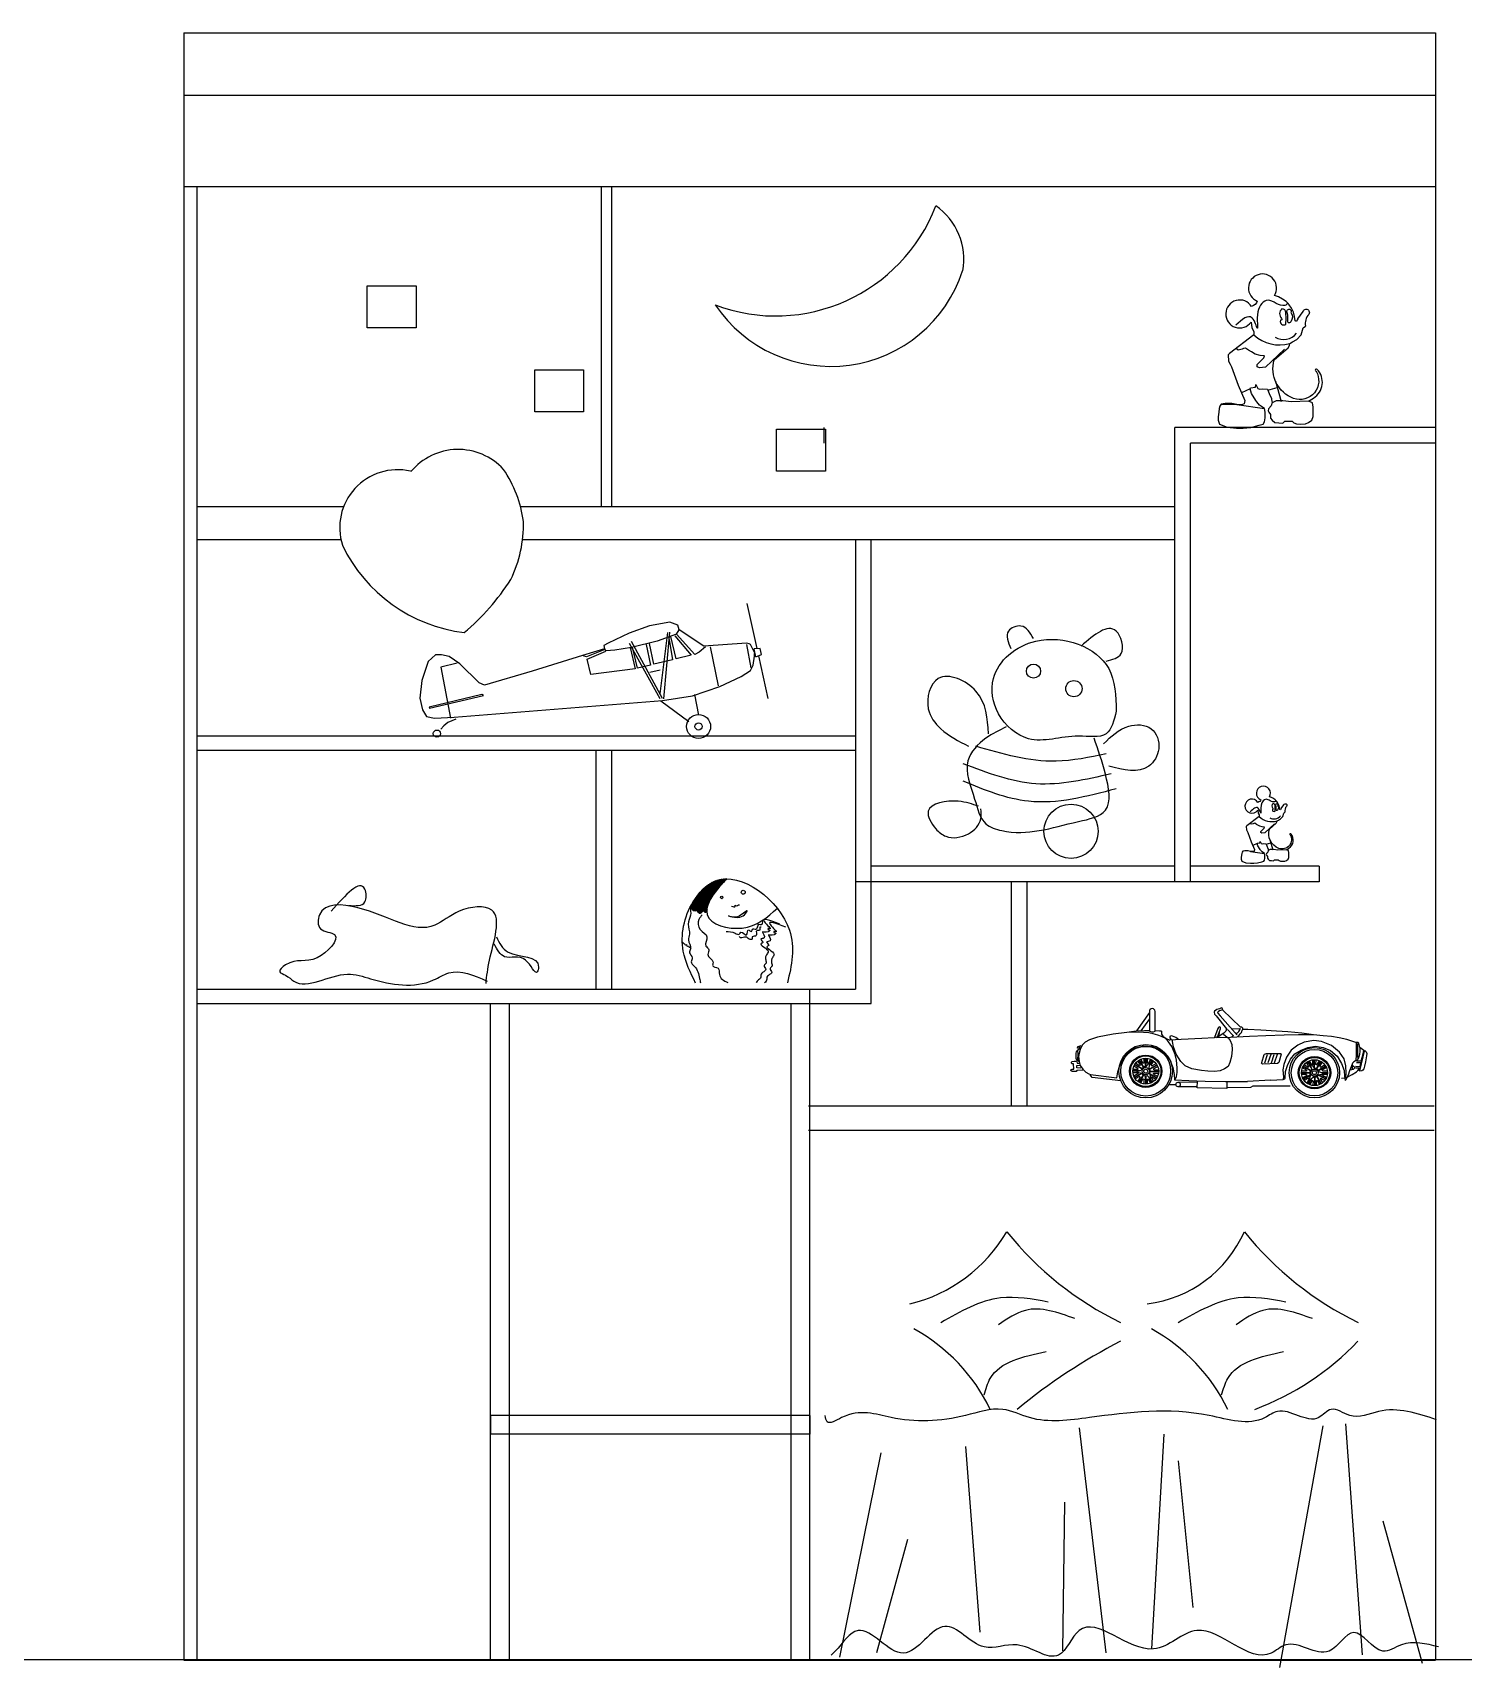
# Model space of a CAD drawing. Header units: inches. Extents: x 8.4 to 50.9, y 14.4 to 39.2.
# Drawn here: x 21.226 to 23.511, y 24.439 to 27.05 of the extents above; entities that cross this region are included whole.
import ezdxf

# ---------------------------------------------------------------- set-up
doc = ezdxf.new("R2010")
doc.units = ezdxf.units.IN
doc.header["$MEASUREMENT"] = 0
for name, color, linetype in [('02', 2, 'Continuous'), ('1', 1, 'Continuous'), ('4', 4, 'Continuous'), ('8', 8, 'Continuous')]:
    doc.layers.add(name, color=color, linetype=linetype)

msp = doc.modelspace()

# ---------------------------------------------------------------- hatches: boundary and pattern name
at = {"layer": '8'}
h = msp.add_hatch(dxfattribs=at)
h.set_pattern_fill('ANSI31', color=256, scale=0.000128, style=0)
h.set_pattern_definition([(45, (-24.3348862, 40.55616976), (-0.000287368196, 0.000287368196), [])])
edge = h.paths.add_edge_path()
edge.add_spline(control_points=[(22.3345, 25.6985), (22.3282, 25.6985), (22.3068, 25.6949), (22.288, 25.6746), (22.2783, 25.6575), (22.2772, 25.6554)], knot_values=[200.568721, 200.568721, 200.568721, 200.568721, 231.138745, 307.42417, 318.292102, 318.292102, 318.292102, 318.292102], degree=3, periodic=0)
edge.add_spline(control_points=[(22.2772, 25.6554), (22.2775, 25.6532), (22.2782, 25.6493), (22.2831, 25.6463), (22.2862, 25.6482), (22.2888, 25.646), (22.2918, 25.6396), (22.2968, 25.6505), (22.3004, 25.6428), (22.3018, 25.6457), (22.3024, 25.6476)], knot_values=[0.918485, 0.918485, 0.918485, 0.918485, 7.275722, 12.56362, 14.777513, 16.713068, 22.026728, 29.32823, 33.123665, 37.267884, 37.267884, 37.267884, 37.267884], degree=3, periodic=0)
edge.add_spline(control_points=[(22.3024, 25.6476), (22.303, 25.6586), (22.3164, 25.6798), (22.3296, 25.6934), (22.3345, 25.6985)], knot_values=[0.360489, 0.360489, 0.360489, 0.360489, 37.208947, 59.269167, 59.269167, 59.269167, 59.269167], degree=3, periodic=0)

# ---------------------------------------------------------------- linework, layer by layer
at = {"layer": '02'}
for p, q in [((21.4669, 27.0504), (21.4669, 24.4504)), ((23.4669, 27.0504), (23.4669, 24.4504)), ((21.4669, 26.9504), (23.4669, 26.9504)), ((21.4669, 26.8048), (23.4669, 26.8048)), ((21.4879, 26.8048), (21.4879, 24.4504)), ((22.1338, 26.8048), (22.1338, 26.2931)), ((22.1505, 26.8048), (22.1505, 26.2931)), ((23.1991, 26.4792), (23.214, 26.4834)), ((23.2111, 26.4936), (23.2204, 26.4613)), ((23.1242, 26.4567), (23.1492, 26.4565)), ((23.1706, 26.4813), (23.1568, 26.4753)), ((23.1492, 26.4565), (23.1937, 26.4498)), ((22.4893, 26.4197), (22.4893, 26.3947)), ((23.0502, 25.6945), (23.0502, 26.4197)), ((23.4669, 26.4197), (23.0502, 26.4197)), ((23.0752, 25.694), (23.0752, 26.3947)), ((23.4669, 26.3947), (23.0752, 26.3947)), ((21.7223, 26.2931), (21.4879, 26.2931)), ((23.0502, 26.2931), (22.005, 26.2931)), ((21.4879, 26.2406), (21.718, 26.2406)), ((22.0082, 26.2406), (23.0502, 26.2406)), ((22.5402, 26.2406), (22.5402, 25.5222)), ((22.5649, 25.4993), (22.5649, 26.2406)), ((22.3666, 26.1384), (22.3826, 26.0663)), ((22.1785, 26.0912), (22.1448, 26.0752)), ((22.2112, 26.103), (22.1785, 26.0912)), ((22.2434, 26.1088), (22.2112, 26.103)), ((22.2395, 26.092), (22.2274, 25.9943)), ((22.2432, 26.0929), (22.2334, 25.9859)), ((22.2564, 26.104), (22.2434, 26.1088)), ((22.2539, 26.0896), (22.2582, 26.0965)), ((22.2582, 26.0965), (22.2564, 26.104)), ((22.298, 26.0705), (22.2582, 26.0965)), ((22.1391, 26.0659), (22.1041, 26.0555)), ((22.1394, 26.0649), (22.1106, 26.0531)), ((22.1448, 26.0752), (22.1378, 26.0715)), ((22.1378, 26.0715), (22.1391, 26.0659)), ((22.1419, 26.0626), (22.1391, 26.0659)), ((22.182, 26.0683), (22.1554, 26.0639)), ((22.1783, 26.0753), (22.2274, 25.9864)), ((22.1802, 26.0679), (22.1882, 26.0343)), ((22.1816, 26.0781), (22.2311, 25.9873)), ((22.2231, 26.0782), (22.182, 26.0683)), ((22.1919, 26.0352), (22.1839, 26.0688)), ((22.2056, 26.073), (22.2125, 26.0401)), ((22.2181, 26.0414), (22.2112, 26.0744)), ((22.2539, 26.0896), (22.2231, 26.0782)), ((22.2423, 26.0809), (22.248, 26.0486)), ((22.2536, 26.05), (22.245, 26.0855)), ((22.2516, 26.087), (22.2778, 26.0558)), ((22.2834, 26.0572), (22.2539, 26.0896)), ((22.3003, 26.0691), (22.2905, 26.0608)), ((22.3661, 26.075), (22.298, 26.0705)), ((22.3212, 26.007), (22.3082, 26.069)), ((22.3702, 26.0741), (22.3661, 26.075)), ((22.3736, 26.0354), (22.3665, 26.0732)), ((22.3726, 26.0727), (22.3702, 26.0741)), ((22.3785, 26.0603), (22.3726, 26.0727)), ((22.3879, 26.0665), (22.3781, 26.0662)), ((22.3807, 26.053), (22.3781, 26.0662)), ((22.3901, 26.0571), (22.3879, 26.0665)), ((21.8576, 26.0456), (21.8471, 26.0155)), ((21.8689, 26.0563), (21.8576, 26.0456)), ((21.8786, 26.0566), (21.8689, 26.0563)), ((21.9037, 26.0429), (21.8775, 26.0366)), ((21.8912, 26.0537), (21.8786, 26.0566)), ((21.9079, 26.0419), (21.8912, 26.0537)), ((21.9388, 26.0118), (21.9079, 26.0419)), ((22.1041, 26.0555), (22.0233, 26.0302)), ((22.1064, 26.0541), (22.1044, 26.0556)), ((22.1106, 26.0531), (22.1064, 26.0541)), ((22.1115, 26.0494), (22.141, 26.0624)), ((22.1173, 26.0251), (22.1115, 26.0494)), ((22.1554, 26.0639), (22.1419, 26.0626)), ((22.2125, 26.0401), (22.1919, 26.0352)), ((22.248, 26.0486), (22.2181, 26.0414)), ((22.2778, 26.0558), (22.2536, 26.05)), ((22.2905, 26.0608), (22.2834, 26.0572)), ((22.3726, 26.0312), (22.3764, 26.04)), ((22.3764, 26.04), (22.3789, 26.0544)), ((22.3785, 26.0603), (22.3789, 26.0584)), ((22.3789, 26.0544), (22.3789, 26.0584)), ((22.3807, 26.053), (22.3901, 26.0571)), ((22.3851, 26.0549), (22.4002, 25.9865)), ((21.8471, 26.0155), (21.844, 25.9871)), ((21.8775, 26.0366), (21.8931, 25.9554)), ((22.0233, 26.0302), (21.9476, 26.008)), ((22.1882, 26.0343), (22.1173, 26.0251)), ((22.2282, 26.032), (22.2114, 26.028)), ((22.3235, 26.0056), (22.3572, 26.0216)), ((22.3572, 26.0216), (22.3726, 26.0312)), ((21.844, 25.9871), (21.8485, 25.9684)), ((21.9433, 25.9932), (21.8592, 25.973)), ((21.8597, 25.9711), (21.9456, 25.9917)), ((21.9476, 26.008), (21.9388, 26.0118)), ((21.9456, 25.9917), (21.9433, 25.9932)), ((22.232, 25.9836), (22.2796, 25.991)), ((22.2796, 25.991), (22.3235, 26.0056)), ((22.2831, 25.9929), (22.2891, 25.9598)), ((21.8485, 25.9684), (21.8549, 25.9581)), ((21.8592, 25.973), (21.8597, 25.9711)), ((21.8987, 25.9568), (22.232, 25.9836)), ((22.2292, 25.9829), (22.2736, 25.9501)), ((21.8549, 25.9581), (21.8675, 25.9552)), ((21.8675, 25.9552), (21.8987, 25.9568)), ((21.8823, 25.9429), (21.8776, 25.9379)), ((21.8888, 25.9485), (21.8823, 25.9429)), ((21.9015, 25.9535), (21.8888, 25.9485)), ((21.4879, 25.9272), (22.5402, 25.9272)), ((21.4879, 25.9042), (22.5402, 25.9042)), ((22.126, 25.5222), (22.126, 25.9042)), ((22.1509, 25.5222), (22.1509, 25.9042)), ((23.1819, 25.7548), (23.175, 25.7518)), ((23.1962, 25.7537), (23.2037, 25.7559)), ((23.2022, 25.761), (23.2068, 25.7448)), ((23.1713, 25.7424), (23.1935, 25.7391)), ((23.0502, 25.7189), (22.5649, 25.7189)), ((23.2811, 25.7189), (23.0748, 25.7189)), ((23.2811, 25.7189), (23.2811, 25.694)), ((23.2811, 25.694), (22.5402, 25.694)), ((22.7892, 25.3361), (22.7892, 25.694)), ((22.8142, 25.3361), (22.8142, 25.694)), ((21.4879, 25.5222), (22.5402, 25.5222)), ((22.4669, 24.4504), (22.4669, 25.5222)), ((21.4879, 25.4993), (22.5649, 25.4993)), ((21.9569, 24.4504), (21.9569, 25.4993)), ((21.9869, 25.4993), (21.9869, 24.4504)), ((22.4369, 25.4993), (22.4369, 24.4504)), ((23.1216, 25.4909), (23.1175, 25.4895)), ((23.1248, 25.4926), (23.1216, 25.4909)), ((23.1257, 25.4919), (23.1248, 25.4926)), ((23.1272, 25.4895), (23.1257, 25.4919)), ((23.0096, 25.4849), (22.9889, 25.4556)), ((23.0096, 25.4748), (22.996, 25.4555)), ((23.0096, 25.4867), (23.0096, 25.4554)), ((23.0187, 25.455), (23.0187, 25.4867)), ((23.1139, 25.4872), (23.1133, 25.4854)), ((23.1133, 25.4854), (23.1139, 25.4824)), ((23.1175, 25.4895), (23.1139, 25.4872)), ((23.1139, 25.4824), (23.1161, 25.4794)), ((23.1161, 25.4794), (23.1327, 25.4589)), ((23.1193, 25.4862), (23.1184, 25.4848)), ((23.1184, 25.4848), (23.1189, 25.484)), ((23.1189, 25.484), (23.1228, 25.4794)), ((23.1219, 25.4874), (23.1193, 25.4862)), ((23.1263, 25.4891), (23.1219, 25.4874)), ((23.1228, 25.4794), (23.1468, 25.4524)), ((23.1267, 25.4892), (23.1272, 25.4895)), ((23.1554, 25.4616), (23.1267, 25.4892)), ((22.9141, 25.4415), (22.907, 25.4376)), ((22.9269, 25.4456), (22.9141, 25.4415)), ((22.9519, 25.4506), (22.9269, 25.4456)), ((22.9737, 25.453), (22.9519, 25.4506)), ((22.9886, 25.455), (22.9737, 25.453)), ((22.9928, 25.4536), (22.9737, 25.453)), ((23.0017, 25.4556), (22.9886, 25.455)), ((23.0005, 25.4532), (22.9928, 25.4536)), ((23.0087, 25.4525), (23.0005, 25.4532)), ((23.0096, 25.4557), (23.0017, 25.4556)), ((23.0159, 25.4508), (23.0087, 25.4525)), ((23.0233, 25.4486), (23.0159, 25.4508)), ((23.0259, 25.4554), (23.0187, 25.4557)), ((23.0288, 25.4467), (23.0233, 25.4486)), ((23.0292, 25.4551), (23.0259, 25.4554)), ((23.0292, 25.4551), (23.029, 25.4503)), ((23.029, 25.4503), (23.0309, 25.4473)), ((23.0314, 25.4455), (23.0292, 25.4464)), ((23.0309, 25.4473), (23.0362, 25.4436)), ((23.0349, 25.4437), (23.0314, 25.4455)), ((23.0387, 25.4404), (23.0349, 25.4437)), ((23.0362, 25.4436), (23.0425, 25.441)), ((23.0404, 25.4379), (23.0387, 25.4404)), ((23.0442, 25.4475), (23.0424, 25.4466)), ((23.0424, 25.4466), (23.0424, 25.4443)), ((23.0424, 25.4443), (23.0444, 25.4412)), ((23.0602, 25.442), (23.0425, 25.441)), ((23.0468, 25.4471), (23.0442, 25.4475)), ((23.0467, 25.4384), (23.0466, 25.441)), ((23.0484, 25.4301), (23.0467, 25.4384)), ((23.0521, 25.4449), (23.0468, 25.4471)), ((23.0555, 25.4422), (23.0521, 25.4449)), ((23.0937, 25.4436), (23.0602, 25.442)), ((23.113, 25.4444), (23.0937, 25.4436)), ((23.1205, 25.4465), (23.113, 25.4444)), ((23.1188, 25.4595), (23.1138, 25.4452)), ((23.1394, 25.4452), (23.1169, 25.4444)), ((23.1184, 25.446), (23.1233, 25.459)), ((23.1201, 25.4612), (23.1188, 25.4595)), ((23.1213, 25.4618), (23.1201, 25.4612)), ((23.1244, 25.4491), (23.1205, 25.4465)), ((23.1226, 25.4615), (23.1213, 25.4618)), ((23.1213, 25.4476), (23.1216, 25.454)), ((23.1232, 25.4608), (23.1226, 25.4615)), ((23.1233, 25.46), (23.1232, 25.4608)), ((23.1233, 25.459), (23.1233, 25.46)), ((23.1288, 25.4521), (23.1244, 25.4491)), ((23.1279, 25.4503), (23.131, 25.4476)), ((23.1318, 25.4554), (23.1288, 25.4521)), ((23.131, 25.4476), (23.1355, 25.4443)), ((23.1327, 25.4589), (23.1318, 25.4554)), ((23.1343, 25.458), (23.1423, 25.4495)), ((23.1355, 25.4443), (23.1389, 25.4404)), ((23.1389, 25.4404), (23.1412, 25.4341)), ((23.1696, 25.4465), (23.1394, 25.4452)), ((23.1424, 25.4472), (23.1414, 25.446)), ((23.1542, 25.4581), (23.1416, 25.4588)), ((23.1423, 25.4495), (23.1438, 25.4477)), ((23.1438, 25.4477), (23.1424, 25.4472)), ((23.1468, 25.4524), (23.1493, 25.4495)), ((23.1478, 25.4518), (23.1505, 25.4527)), ((23.1505, 25.4527), (23.1528, 25.4545)), ((23.1511, 25.4469), (23.1521, 25.4479)), ((23.1521, 25.4479), (23.1531, 25.4487)), ((23.1528, 25.4545), (23.154, 25.4573)), ((23.1531, 25.4487), (23.1548, 25.4511)), ((23.154, 25.4573), (23.1551, 25.4597)), ((23.1548, 25.4511), (23.1569, 25.4531)), ((23.1574, 25.4616), (23.1554, 25.4616)), ((23.1569, 25.4531), (23.1581, 25.4566)), ((23.1588, 25.4601), (23.1574, 25.4616)), ((23.1581, 25.4566), (23.1589, 25.4577)), ((23.1589, 25.4577), (23.1588, 25.4601)), ((23.1667, 25.458), (23.1589, 25.4577)), ((23.1875, 25.4567), (23.1667, 25.458)), ((23.1955, 25.4475), (23.1696, 25.4465)), ((23.2128, 25.4554), (23.1875, 25.4567)), ((23.225, 25.4488), (23.1955, 25.4475)), ((23.2311, 25.4539), (23.2128, 25.4554)), ((23.2478, 25.4493), (23.225, 25.4488)), ((23.2532, 25.452), (23.2311, 25.4539)), ((23.2716, 25.4491), (23.2478, 25.4493)), ((23.2681, 25.4497), (23.2532, 25.452)), ((23.2724, 25.44), (23.257, 25.4376)), ((23.2716, 25.4491), (23.2681, 25.4497)), ((23.2874, 25.4477), (23.2716, 25.4491)), ((23.2844, 25.4388), (23.2724, 25.44)), ((23.3008, 25.432), (23.2844, 25.4388)), ((23.3008, 25.4464), (23.2874, 25.4477)), ((23.3131, 25.4446), (23.3008, 25.4464)), ((23.3249, 25.4419), (23.3131, 25.4446)), ((23.3347, 25.4387), (23.3249, 25.4419)), ((23.3394, 25.4372), (23.3347, 25.4387)), ((22.8926, 25.4117), (22.8928, 25.4201)), ((22.8928, 25.4201), (22.8931, 25.4222)), ((22.8931, 25.4222), (22.8943, 25.4235)), ((22.8943, 25.4235), (22.8952, 25.4243)), ((22.895, 25.4279), (22.8954, 25.4309)), ((22.8976, 25.4279), (22.895, 25.4279)), ((22.8952, 25.4243), (22.8964, 25.4258)), ((22.8954, 25.4309), (22.8974, 25.4312)), ((22.8958, 25.4197), (22.8955, 25.4232)), ((22.8955, 25.4086), (22.8958, 25.4197)), ((22.8964, 25.4258), (22.8985, 25.427)), ((22.8978, 25.4221), (22.8966, 25.4149)), ((22.8966, 25.4149), (22.8973, 25.4068)), ((22.8974, 25.4312), (22.8989, 25.4316)), ((22.8996, 25.4275), (22.8978, 25.4221)), ((22.898, 25.4282), (22.8989, 25.4315)), ((22.8989, 25.4316), (22.9004, 25.4323)), ((22.9027, 25.4332), (22.8996, 25.4275)), ((22.907, 25.4376), (22.9027, 25.4332)), ((22.9627, 25.4002), (22.9685, 25.4129)), ((22.9685, 25.4129), (22.9762, 25.421)), ((22.9762, 25.421), (22.9871, 25.4283)), ((22.9871, 25.4283), (23, 25.4315)), ((23, 25.4315), (23.014, 25.4305)), ((23.014, 25.4305), (23.0253, 25.4264)), ((23.0253, 25.4264), (23.034, 25.4197)), ((23.034, 25.4197), (23.0425, 25.4096)), ((23.0454, 25.4306), (23.0404, 25.4379)), ((23.0506, 25.4179), (23.0454, 25.4306)), ((23.0527, 25.4185), (23.0484, 25.4301)), ((23.0529, 25.4086), (23.0506, 25.4179)), ((23.0597, 25.4067), (23.0527, 25.4185)), ((23.1408, 25.4144), (23.1384, 25.405)), ((23.1419, 25.4258), (23.1408, 25.4144)), ((23.1412, 25.4341), (23.1419, 25.4258)), ((23.1891, 25.4052), (23.1933, 25.4179)), ((23.1933, 25.4179), (23.1938, 25.4185)), ((23.1938, 25.4185), (23.1968, 25.4193)), ((23.1939, 25.4045), (23.1981, 25.418)), ((23.1968, 25.4193), (23.2173, 25.4192)), ((23.1995, 25.4053), (23.204, 25.4185)), ((23.2046, 25.4043), (23.209, 25.4177)), ((23.2098, 25.4046), (23.2142, 25.4182)), ((23.2204, 25.4184), (23.2163, 25.405)), ((23.2173, 25.4192), (23.2195, 25.4194)), ((23.2195, 25.4194), (23.2198, 25.4185)), ((23.2198, 25.4185), (23.2204, 25.4184)), ((23.2285, 25.4137), (23.2242, 25.4021)), ((23.2361, 25.4247), (23.2285, 25.4137)), ((23.2349, 25.4106), (23.2422, 25.4189)), ((23.2467, 25.433), (23.2361, 25.4247)), ((23.2422, 25.4189), (23.252, 25.425)), ((23.257, 25.4376), (23.2467, 25.433)), ((23.252, 25.425), (23.2627, 25.4293)), ((23.2627, 25.4293), (23.2752, 25.4313)), ((23.2752, 25.4313), (23.2874, 25.4292)), ((23.2874, 25.4292), (23.2988, 25.4241)), ((23.2988, 25.4241), (23.3094, 25.4152)), ((23.3134, 25.4218), (23.3008, 25.432)), ((23.3094, 25.4152), (23.3168, 25.4036)), ((23.3206, 25.411), (23.3134, 25.4218)), ((23.343, 25.4369), (23.3394, 25.4372)), ((23.3401, 25.416), (23.3396, 25.4092)), ((23.3398, 25.4364), (23.3399, 25.4262)), ((23.3399, 25.4262), (23.3401, 25.416)), ((23.3426, 25.4358), (23.3423, 25.4335)), ((23.3423, 25.4335), (23.3423, 25.4157)), ((23.3423, 25.4157), (23.3426, 25.4108)), ((23.3441, 25.436), (23.343, 25.4369)), ((23.3444, 25.4139), (23.3434, 25.411)), ((23.3455, 25.4317), (23.3441, 25.436)), ((23.3454, 25.418), (23.3444, 25.4139)), ((23.3461, 25.423), (23.3454, 25.418)), ((23.3461, 25.4289), (23.3455, 25.4317)), ((23.3459, 25.4278), (23.3461, 25.423)), ((23.353, 25.423), (23.3459, 25.3938)), ((23.3522, 25.4245), (23.3461, 25.4289)), ((23.3481, 25.407), (23.3495, 25.4132)), ((23.3495, 25.4132), (23.3515, 25.4213)), ((23.3515, 25.4213), (23.3522, 25.4247)), ((23.3522, 25.4247), (23.3522, 25.4245)), ((23.354, 25.4241), (23.353, 25.423)), ((23.354, 25.4241), (23.3551, 25.4234)), ((23.3563, 25.4159), (23.3549, 25.4062)), ((23.3551, 25.4234), (23.3561, 25.4223)), ((23.3561, 25.4223), (23.3568, 25.4196)), ((23.3568, 25.4196), (23.3563, 25.4159)), ((22.8844, 25.3923), (22.8846, 25.3938)), ((22.8862, 25.3905), (22.8844, 25.3923)), ((22.8846, 25.3938), (22.8862, 25.3944)), ((22.885, 25.4054), (22.8862, 25.4068)), ((22.8852, 25.4041), (22.885, 25.4054)), ((22.8861, 25.4031), (22.8852, 25.4041)), ((22.8882, 25.4031), (22.8861, 25.4031)), ((22.8862, 25.4068), (22.8894, 25.407)), ((22.8862, 25.3944), (22.889, 25.3945)), ((22.8884, 25.3905), (22.8862, 25.3905)), ((22.889, 25.3945), (22.8882, 25.4031)), ((22.8925, 25.3905), (22.8884, 25.3905)), ((22.8894, 25.407), (22.8932, 25.4073)), ((22.8935, 25.3923), (22.8925, 25.3905)), ((22.8936, 25.409), (22.8926, 25.4117)), ((22.8932, 25.4073), (22.8937, 25.4061)), ((22.9035, 25.3926), (22.8935, 25.3923)), ((22.8944, 25.4085), (22.8936, 25.409)), ((22.8937, 25.4061), (22.8941, 25.4039)), ((22.8937, 25.4005), (22.8986, 25.4007)), ((22.8938, 25.3964), (22.8937, 25.4005)), ((22.9002, 25.3962), (22.8938, 25.3964)), ((22.8941, 25.4039), (22.8973, 25.4039)), ((22.8964, 25.4073), (22.8944, 25.4085)), ((22.8967, 25.4067), (22.8964, 25.4073)), ((22.8973, 25.4068), (22.899, 25.4004)), ((22.899, 25.4004), (22.9032, 25.3944)), ((22.9032, 25.3944), (22.908, 25.3898)), ((22.908, 25.3898), (22.9129, 25.3869)), ((22.9129, 25.3869), (22.9155, 25.386)), ((22.9155, 25.386), (22.9578, 25.3804)), ((22.9578, 25.3804), (22.9595, 25.3903)), ((22.9595, 25.3903), (22.9627, 25.4002)), ((22.9938, 25.3918), (22.9831, 25.3917)), ((22.9915, 25.391), (22.9831, 25.3909)), ((22.991, 25.394), (22.9833, 25.3939)), ((22.9909, 25.3888), (22.9833, 25.3887)), ((22.9913, 25.3872), (22.9846, 25.3833)), ((22.9914, 25.3955), (22.9848, 25.3993)), ((22.9966, 25.3877), (22.9856, 25.3813)), ((22.9975, 25.3947), (22.9858, 25.4013)), ((22.9975, 25.3874), (22.986, 25.3806)), ((22.9979, 25.3953), (22.9862, 25.402)), ((22.9941, 25.4), (22.9875, 25.4038)), ((22.9902, 25.3906), (22.9967, 25.3927)), ((22.9904, 25.3891), (22.9902, 25.3906)), ((22.9975, 25.3875), (22.9904, 25.3891)), ((22.9953, 25.4011), (22.9914, 25.4077)), ((23.0001, 25.3974), (22.9933, 25.4089)), ((23.0008, 25.3977), (22.9939, 25.4093)), ((22.9999, 25.4037), (22.996, 25.4103)), ((23.0014, 25.404), (23.0014, 25.4117)), ((23.0037, 25.3984), (23.0036, 25.4118)), ((23.0038, 25.3984), (23.0088, 25.4037)), ((23.0045, 25.3991), (23.0044, 25.4118)), ((23.0067, 25.4039), (23.0066, 25.4116)), ((23.0082, 25.4035), (23.012, 25.4101)), ((23.0101, 25.4031), (23.0087, 25.3965)), ((23.0088, 25.4037), (23.0101, 25.4031)), ((23.0093, 25.3994), (23.0146, 25.4088)), ((23.0098, 25.4018), (23.014, 25.4091)), ((23.0101, 25.3948), (23.0216, 25.4016)), ((23.0101, 25.3875), (23.0218, 25.3809)), ((23.0101, 25.3875), (23.0122, 25.3805)), ((23.0103, 25.3866), (23.0214, 25.3803)), ((23.0104, 25.3942), (23.022, 25.401)), ((23.011, 25.3904), (23.0245, 25.3906)), ((23.0111, 25.3912), (23.0245, 25.3913)), ((23.0127, 25.4008), (23.0165, 25.4075)), ((23.0138, 25.3996), (23.0204, 25.4035)), ((23.0161, 25.3867), (23.0228, 25.383)), ((23.0163, 25.395), (23.0229, 25.3989)), ((23.0166, 25.3882), (23.0243, 25.3883)), ((23.0167, 25.3935), (23.0243, 25.3936)), ((23.0425, 25.4096), (23.0471, 25.3973)), ((23.0471, 25.3973), (23.0492, 25.3857)), ((23.0543, 25.3967), (23.0529, 25.4086)), ((23.0531, 25.3828), (23.0542, 25.3893)), ((23.0542, 25.3893), (23.0543, 25.3967)), ((23.0668, 25.3999), (23.0597, 25.4067)), ((23.0773, 25.395), (23.0668, 25.3999)), ((23.0931, 25.3925), (23.0773, 25.395)), ((23.1028, 25.3913), (23.0931, 25.3925)), ((23.1138, 25.3906), (23.1028, 25.3913)), ((23.123, 25.3915), (23.1138, 25.3906)), ((23.1299, 25.3947), (23.123, 25.3915)), ((23.1353, 25.3987), (23.1299, 25.3947)), ((23.1384, 25.405), (23.1353, 25.3987)), ((23.1889, 25.4038), (23.1891, 25.4052)), ((23.1902, 25.4026), (23.1889, 25.4038)), ((23.2143, 25.4033), (23.1902, 25.4026)), ((23.2163, 25.405), (23.2143, 25.4033)), ((23.2242, 25.4021), (23.223, 25.3931)), ((23.223, 25.3931), (23.2237, 25.3819)), ((23.2266, 25.3805), (23.2272, 25.3907)), ((23.2272, 25.3907), (23.2302, 25.4002)), ((23.2302, 25.4002), (23.2349, 25.4106)), ((23.2662, 25.3888), (23.2528, 25.389)), ((23.2662, 25.3881), (23.2528, 25.3882)), ((23.2605, 25.3911), (23.2529, 25.3912)), ((23.2606, 25.3859), (23.253, 25.386)), ((23.2609, 25.3927), (23.2543, 25.3966)), ((23.2668, 25.3918), (23.2552, 25.3986)), ((23.2672, 25.3925), (23.2556, 25.3993)), ((23.2634, 25.3973), (23.2569, 25.4011)), ((23.2645, 25.3984), (23.2608, 25.4051)), ((23.2679, 25.3971), (23.2626, 25.4064)), ((23.2674, 25.3995), (23.2633, 25.4068)), ((23.269, 25.4011), (23.2653, 25.4078)), ((23.2685, 25.4014), (23.2671, 25.4008)), ((23.2671, 25.4008), (23.2685, 25.3941)), ((23.2734, 25.396), (23.2685, 25.4014)), ((23.2706, 25.4016), (23.2706, 25.4093)), ((23.2728, 25.3967), (23.2729, 25.4095)), ((23.2735, 25.396), (23.2736, 25.4094)), ((23.2758, 25.4017), (23.2759, 25.4093)), ((23.2765, 25.3954), (23.2833, 25.407)), ((23.2771, 25.395), (23.2839, 25.4066)), ((23.2773, 25.4013), (23.2812, 25.4079)), ((23.2794, 25.393), (23.2911, 25.3996)), ((23.2798, 25.3924), (23.2914, 25.399)), ((23.2798, 25.3852), (23.2868, 25.3868)), ((23.287, 25.3883), (23.2805, 25.3904)), ((23.2819, 25.3988), (23.2858, 25.4053)), ((23.2831, 25.3977), (23.2898, 25.4015)), ((23.2834, 25.3894), (23.2941, 25.3893)), ((23.2857, 25.3887), (23.2941, 25.3886)), ((23.2858, 25.3932), (23.2924, 25.3969)), ((23.2862, 25.3917), (23.2939, 25.3916)), ((23.2863, 25.3864), (23.294, 25.3863)), ((23.2868, 25.3868), (23.287, 25.3883)), ((23.3168, 25.4036), (23.3208, 25.3922)), ((23.3233, 25.4), (23.3206, 25.411)), ((23.3208, 25.3922), (23.3216, 25.3825)), ((23.3241, 25.3878), (23.3233, 25.4)), ((23.3235, 25.3805), (23.3241, 25.3878)), ((23.3296, 25.3915), (23.3271, 25.385)), ((23.3318, 25.3979), (23.3296, 25.3915)), ((23.3328, 25.3931), (23.3306, 25.3926)), ((23.3339, 25.4039), (23.3318, 25.3979)), ((23.333, 25.3934), (23.3328, 25.3931)), ((23.334, 25.401), (23.333, 25.3934)), ((23.3353, 25.3941), (23.3331, 25.3939)), ((23.3334, 25.3857), (23.3405, 25.3904)), ((23.3337, 25.4013), (23.334, 25.401)), ((23.3365, 25.4062), (23.3339, 25.4039)), ((23.3341, 25.4003), (23.3356, 25.3994)), ((23.3369, 25.3953), (23.3353, 25.3941)), ((23.3356, 25.3994), (23.3372, 25.3976)), ((23.3388, 25.408), (23.3365, 25.4062)), ((23.3372, 25.3976), (23.3369, 25.3953)), ((23.3467, 25.3984), (23.3387, 25.3985)), ((23.3463, 25.396), (23.3387, 25.396)), ((23.3415, 25.4089), (23.3388, 25.408)), ((23.3405, 25.3904), (23.3428, 25.3921)), ((23.3486, 25.407), (23.3406, 25.4071)), ((23.3481, 25.4046), (23.3406, 25.4046)), ((23.3428, 25.41), (23.3415, 25.4089)), ((23.3434, 25.411), (23.3428, 25.41)), ((23.3428, 25.3921), (23.3447, 25.3949)), ((23.3434, 25.411), (23.3434, 25.411)), ((23.3447, 25.3949), (23.345, 25.396)), ((23.3459, 25.3938), (23.3448, 25.3912)), ((23.3492, 25.3919), (23.3448, 25.3912)), ((23.3458, 25.3984), (23.3467, 25.4009)), ((23.3467, 25.4009), (23.3476, 25.4046)), ((23.3508, 25.3929), (23.3492, 25.3919)), ((23.3521, 25.3949), (23.3508, 25.3929)), ((23.3534, 25.3992), (23.3521, 25.3949)), ((23.3549, 25.4062), (23.3534, 25.3992)), ((22.9181, 25.381), (22.9151, 25.3856)), ((22.9641, 25.3758), (22.9181, 25.381)), ((22.9938, 25.3826), (22.9872, 25.3788)), ((22.9949, 25.3815), (22.9911, 25.3748)), ((22.9996, 25.3852), (22.993, 25.3735)), ((23.0002, 25.3848), (22.9936, 25.3731)), ((22.9994, 25.3788), (22.9956, 25.3721)), ((23.0009, 25.3783), (23.001, 25.3706)), ((23.0031, 25.3839), (23.0032, 25.3704)), ((23.0039, 25.3839), (23.004, 25.3705)), ((23.011, 25.3796), (23.006, 25.3842)), ((23.0061, 25.3782), (23.0062, 25.3706)), ((23.0077, 25.3786), (23.0116, 25.372)), ((23.0082, 25.3822), (23.0136, 25.3729)), ((23.01, 25.3805), (23.0143, 25.3733)), ((23.0122, 25.3805), (23.011, 25.3796)), ((23.0123, 25.3811), (23.0162, 25.3746)), ((23.0134, 25.3822), (23.0201, 25.3784)), ((23.0519, 25.3692), (23.0409, 25.3692)), ((23.0492, 25.3857), (23.0496, 25.3772)), ((23.0496, 25.3772), (23.0728, 25.3761)), ((23.0511, 25.3778), (23.0531, 25.3828)), ((23.0864, 25.3663), (23.0554, 25.3663)), ((23.0555, 25.3735), (23.0864, 25.3741)), ((23.0728, 25.3761), (23.0986, 25.3751)), ((23.0862, 25.3645), (23.0866, 25.3754)), ((23.1335, 25.3637), (23.0862, 25.3645)), ((23.0986, 25.3751), (23.131, 25.3748)), ((23.131, 25.3748), (23.1665, 25.3749)), ((23.1335, 25.3747), (23.1335, 25.3637)), ((23.1714, 25.3651), (23.1335, 25.3647)), ((23.2032, 25.3766), (23.1665, 25.3749)), ((23.1748, 25.3675), (23.1714, 25.3651)), ((23.1997, 25.3675), (23.1748, 25.3675)), ((23.2005, 25.3671), (23.1997, 25.3675)), ((23.2347, 25.3671), (23.2005, 25.3671)), ((23.2032, 25.3766), (23.2232, 25.3779)), ((23.2232, 25.3779), (23.2262, 25.379)), ((23.2237, 25.3819), (23.2235, 25.379)), ((23.2262, 25.379), (23.2266, 25.3805)), ((23.2611, 25.3844), (23.2544, 25.3806)), ((23.2671, 25.3852), (23.2554, 25.3786)), ((23.2669, 25.3842), (23.2558, 25.3779)), ((23.2638, 25.3799), (23.2571, 25.3761)), ((23.2649, 25.3788), (23.2611, 25.3722)), ((23.2672, 25.3782), (23.2629, 25.371)), ((23.269, 25.3798), (23.2636, 25.3706)), ((23.2672, 25.3851), (23.265, 25.3782)), ((23.265, 25.3782), (23.2662, 25.3773)), ((23.2695, 25.3762), (23.2656, 25.3696)), ((23.2662, 25.3773), (23.2713, 25.3818)), ((23.2711, 25.3759), (23.271, 25.3682)), ((23.2734, 25.3815), (23.2733, 25.3681)), ((23.2741, 25.3815), (23.274, 25.3681)), ((23.2763, 25.376), (23.2763, 25.3683)), ((23.277, 25.3824), (23.2836, 25.3708)), ((23.2777, 25.3828), (23.2843, 25.3711)), ((23.2778, 25.3764), (23.2816, 25.3698)), ((23.2797, 25.3851), (23.2913, 25.3783)), ((23.2807, 25.3854), (23.2916, 25.3789)), ((23.2823, 25.3791), (23.2861, 25.3724)), ((23.2834, 25.3803), (23.29, 25.3764)), ((23.286, 25.3849), (23.2926, 25.381)), ((23.3212, 25.3799), (23.3165, 25.3796)), ((23.3216, 25.3825), (23.3224, 25.3765)), ((23.3224, 25.3765), (23.3239, 25.3781)), ((23.3239, 25.3781), (23.3255, 25.381)), ((23.3271, 25.385), (23.3243, 25.3788)), ((23.3255, 25.381), (23.3257, 25.3814)), ((23.3257, 25.3814), (23.3334, 25.3857)), ((22.4649, 25.3361), (23.4644, 25.3361)), ((22.4649, 25.2972), (23.4644, 25.2972)), ((21.9569, 24.841), (21.9569, 24.811)), ((22.4669, 24.841), (21.9569, 24.841)), ((22.4669, 24.841), (22.4669, 24.811)), ((22.8974, 24.8212), (22.9403, 24.4618)), ((23.0327, 24.8113), (23.0129, 24.4684)), ((23.2868, 24.8245), (23.2175, 24.4387)), ((23.3231, 24.8278), (23.3495, 24.4585)), ((22.4669, 24.811), (21.9569, 24.811)), ((22.7159, 24.7915), (22.739, 24.4948)), ((22.5805, 24.7816), (22.5145, 24.4552)), ((23.0558, 24.7684), (23.0789, 24.5344)), ((22.8743, 24.7025), (22.871, 24.4651)), ((23.3825, 24.6728), (23.4453, 24.4453)), ((22.6234, 24.6432), (22.5739, 24.4618))]:
    msp.add_line(p, q, dxfattribs=at)
for points in [[(21.7599, 26.6459), (21.8381, 26.6459), (21.8381, 26.5789), (21.7599, 26.5789)], [(22.0276, 26.5118), (22.1058, 26.5118), (22.1058, 26.4448), (22.0276, 26.4448)], [(22.4139, 26.4169), (22.4921, 26.4169), (22.4921, 26.3499), (22.4139, 26.3499)]]:
    msp.add_lwpolyline(points, close=True, dxfattribs=at)
for points in [[(23.2093, 26.6304, 2.780632), (23.1821, 26.6216, -0.231731), (23.1729, 26.613, 3.269279), (23.1722, 26.588), (23.1733, 26.5789), (23.1763, 26.573), (23.1766, 26.5676), (23.1377, 26.5378), (23.1353, 26.5355), (23.1359, 26.5255), (23.1389, 26.5206), (23.1406, 26.5165), (23.1516, 26.4872), (23.1623, 26.4626), (23.1612, 26.4577), (23.1582, 26.4565), (23.1547, 26.4561), (23.1492, 26.4565), (23.1416, 26.4581), (23.1306, 26.4579), (23.1242, 26.4567), (23.122, 26.4538), (23.1212, 26.4498), (23.1205, 26.4444), (23.1195, 26.4367), (23.1195, 26.4311), (23.1216, 26.4248), (23.134, 26.4201), (23.1488, 26.4186), (23.1596, 26.4188), (23.1717, 26.4199), (23.1848, 26.4233), (23.1917, 26.425), (23.1938, 26.4289), (23.1944, 26.4352), (23.1944, 26.4444), (23.1937, 26.4498), (23.1858, 26.4555), (23.1813, 26.4606), (23.1796, 26.4626), (23.1729, 26.4741), (23.1706, 26.4813), (23.1711, 26.4831), (23.1792, 26.4841), (23.1798, 26.4886), (23.1817, 26.4843), (23.1831, 26.4817), (23.186, 26.4811), (23.1903, 26.4815), (23.1985, 26.4807), (23.1991, 26.4792), (23.2009, 26.4741), (23.2046, 26.4661), (23.205, 26.4643), (23.206, 26.4596), (23.2042, 26.4543), (23.1997, 26.4493), (23.1995, 26.4461), (23.2007, 26.4442), (23.2032, 26.4405), (23.203, 26.4346), (23.2058, 26.4311), (23.21, 26.4275), (23.2167, 26.4271), (23.2231, 26.4267), (23.2258, 26.4295), (23.235, 26.4297), (23.238, 26.4295), (23.2405, 26.4273), (23.2446, 26.4254), (23.2513, 26.4248), (23.2589, 26.4254), (23.2638, 26.4277), (23.2693, 26.4316), (23.2711, 26.4371), (23.2713, 26.4451), (23.2713, 26.4523), (23.2701, 26.4592), (23.2636, 26.4615), (23.272, 26.4667, 0.480393), (23.2777, 26.5125, 1.257082), (23.2759, 26.5097, -0.706408), (23.2401, 26.4661, -0.397958), (23.2092, 26.5275), (23.2313, 26.5468), (23.2337, 26.5509), (23.2339, 26.5538), (23.2382, 26.5566), (23.245, 26.5601), (23.2521, 26.5679), (23.2552, 26.5791), (23.2591, 26.5818)], [(23.247, 26.5933), (23.2457, 26.5917), (23.2448, 26.5889), (23.2426, 26.5899, 0.337972), (23.2093, 26.6304)], [(23.2275, 26.5846), (23.2284, 26.5936), (23.2279, 26.6032, 0.410066), (23.2215, 26.6093, 0.451179), (23.2209, 26.5937, -0.84041), (23.219, 26.591, 0.740597), (23.2275, 26.5846)], [(23.231, 26.5886), (23.2307, 26.5993), (23.2294, 26.6048, -0.357136), (23.2313, 26.6084, -0.713549), (23.2358, 26.6033, -0.314811), (23.2357, 26.5884, -0.383013), (23.2309, 26.5874, 0.242652)], [(23.247, 26.5933), (23.2552, 26.6052, -1.147535), (23.2643, 26.6003, 0.239038), (23.2591, 26.5818, -0.932314)], [(23.2013, 25.8294, 2.780632), (23.1877, 25.825, -0.231731), (23.1831, 25.8207, 3.269279), (23.1827, 25.8081), (23.1833, 25.8036), (23.1848, 25.8007), (23.185, 25.7979), (23.1655, 25.7831), (23.1643, 25.7819), (23.1646, 25.7769), (23.1661, 25.7745), (23.167, 25.7724), (23.1724, 25.7577), (23.1778, 25.7454), (23.1772, 25.743), (23.1758, 25.7424), (23.174, 25.7422), (23.1713, 25.7424), (23.1674, 25.7432), (23.162, 25.7431), (23.1587, 25.7425), (23.1577, 25.741), (23.1573, 25.7391), (23.1569, 25.7363), (23.1564, 25.7325), (23.1564, 25.7297), (23.1575, 25.7266), (23.1636, 25.7242), (23.1711, 25.7234), (23.1764, 25.7235), (23.1825, 25.7241), (23.1891, 25.7258), (23.1925, 25.7267), (23.1936, 25.7286), (23.1939, 25.7317), (23.1939, 25.7363), (23.1935, 25.7391), (23.1896, 25.7419), (23.1873, 25.7445), (23.1864, 25.7454), (23.1831, 25.7512), (23.1819, 25.7548), (23.1822, 25.7557), (23.1862, 25.7562), (23.1865, 25.7584), (23.1875, 25.7563), (23.1882, 25.755), (23.1897, 25.7547), (23.1918, 25.7549), (23.1959, 25.7545), (23.1962, 25.7537), (23.1971, 25.7512), (23.199, 25.7472), (23.1992, 25.7463), (23.1996, 25.744), (23.1988, 25.7413), (23.1965, 25.7388), (23.1964, 25.7372), (23.197, 25.7362), (23.1983, 25.7344), (23.1982, 25.7314), (23.1995, 25.7297), (23.2016, 25.7279), (23.205, 25.7277), (23.2082, 25.7275), (23.2096, 25.7289), (23.2142, 25.729), (23.2156, 25.7289), (23.2169, 25.7278), (23.219, 25.7268), (23.2223, 25.7265), (23.2261, 25.7268), (23.2286, 25.728), (23.2313, 25.73), (23.2322, 25.7327), (23.2323, 25.7367), (23.2323, 25.7403), (23.2317, 25.7437), (23.2285, 25.7449), (23.2327, 25.7475, 0.480393), (23.2355, 25.7704, 1.257082), (23.2346, 25.769, -0.706408), (23.2167, 25.7472, -0.397958), (23.2013, 25.7779), (23.2123, 25.7876), (23.2135, 25.7896), (23.2136, 25.7911), (23.2157, 25.7924), (23.2192, 25.7942), (23.2227, 25.7981), (23.2243, 25.8037), (23.2262, 25.805)], [(23.2201, 25.8108), (23.2195, 25.81), (23.219, 25.8086), (23.218, 25.8091, 0.337972), (23.2013, 25.8294)], [(23.2104, 25.8065), (23.2108, 25.8109), (23.2106, 25.8157, 0.410066), (23.2074, 25.8188, 0.451179), (23.2071, 25.811, -0.84041), (23.2062, 25.8097, 0.740597), (23.2104, 25.8065)], [(23.2122, 25.8085), (23.212, 25.8138), (23.2114, 25.8166, -0.357136), (23.2123, 25.8183, -0.713549), (23.2146, 25.8158, -0.314811), (23.2145, 25.8084, -0.383013), (23.2121, 25.8079, 0.242652)], [(23.2201, 25.8108), (23.2242, 25.8168, -1.147535), (23.2288, 25.8143, 0.239038), (23.2262, 25.805, -0.932314)]]:
    msp.add_lwpolyline(points, format="xyb", dxfattribs=at)
for points in [[(23.2253, 26.5446), (23.1951, 26.5161), (23.1854, 26.5148), (23.1818, 26.5164), (23.1818, 26.5203), (23.1925, 26.531), (23.1938, 26.5339), (23.1867, 26.5349), (23.1786, 26.5368), (23.1727, 26.5407), (23.1682, 26.543), (23.1633, 26.5462), (23.1601, 26.5459), (23.1578, 26.5446), (23.1516, 26.5433), (23.1481, 26.5459)], [(23.2636, 26.4615), (23.2366, 26.4605), (23.2228, 26.4621), (23.2122, 26.4621), (23.2057, 26.4588)], [(23.2093, 25.7864), (23.1942, 25.7722), (23.1893, 25.7715), (23.1876, 25.7723), (23.1876, 25.7743), (23.1929, 25.7796), (23.1936, 25.7811), (23.19, 25.7816), (23.1859, 25.7826), (23.183, 25.7845), (23.1807, 25.7856), (23.1783, 25.7873), (23.1767, 25.7871), (23.1755, 25.7864), (23.1725, 25.7858), (23.1707, 25.7871)], [(23.2285, 25.7449), (23.215, 25.7444), (23.2081, 25.7452), (23.2028, 25.7452), (23.1995, 25.7436)]]:
    msp.add_lwpolyline(points, dxfattribs=at)
for centre, radius in [((22.8245, 26.0304), 0.0113), ((22.889, 26.0024), 0.013), ((22.2894, 25.942), 0.0192), ((21.8714, 25.9305), 0.00576), ((22.2894, 25.942), 0.00576), ((22.8845, 25.7745), 0.0433), ((22.3607, 25.6771), 0.00315), ((22.3264, 25.6688), 0.00201), ((23.0038, 25.3911), 0.0427), ((23.0038, 25.3911), 0.0398), ((23.0038, 25.3911), 0.0259), ((23.0038, 25.3911), 0.0244), ((23.2734, 25.3888), 0.0402), ((23.2734, 25.3888), 0.0371), ((23.2734, 25.3888), 0.0259), ((23.2734, 25.3888), 0.0244), ((23.0038, 25.3911), 0.0207), ((23.0038, 25.3911), 0.00582), ((23.0038, 25.3911), 0.00313), ((23.2734, 25.3888), 0.0207), ((23.2734, 25.3888), 0.00582), ((23.2734, 25.3888), 0.00313), ((23.0555, 25.3699), 0.00358)]:
    msp.add_circle(centre, radius, dxfattribs=at)
for centre, radius, start, end in [((22.4127, 26.8717), 0.2738, 249.3531, 339.0618), ((22.6092, 26.6886), 0.1039, 349.7086, 55.1818), ((22.5004, 26.7393), 0.222, 213.9015, 341.8175), ((23.2175, 26.6118), 0.0603, 227.2933, 285.7594), ((23.2238, 26.5868), 0.0266, 240.0688, 321.8919), ((21.9054, 26.2862), 0.0984, 42.595, 140.2536), ((21.8085, 26.2597), 0.0925, 77.2464, 197.7091), ((21.8174, 26.2437), 0.1939, 7.6537, 34.2134), ((21.8085, 26.2648), 0.2012, 334.0468, 1.3639), ((21.9452, 26.3396), 0.2495, 205.6711, 263.0236), ((21.6747, 26.3781), 0.3736, 310.0169, 327.3881), ((23.2054, 25.8201), 0.0301, 227.2933, 285.7594), ((23.2086, 25.8076), 0.0133, 240.0688, 321.8919), ((23.0142, 25.4867), 0.00456, 0, 180), ((23.0145, 25.4641), 0.01, 240.6981, 294.7246), ((23.0038, 25.3911), 0.0131, 190.363, 197.2977), ((23.0038, 25.3911), 0.0131, 160.363, 167.2977), ((23.0038, 25.3911), 0.0131, 130.363, 137.2977), ((23.0038, 25.3911), 0.00727, 89.6688, 167.3416), ((23.0038, 25.3911), 0.00727, 209.6688, 287.3416), ((23.0038, 25.3911), 0.0131, 100.363, 107.2977), ((23.0038, 25.3911), 0.0131, 70.363, 77.2977), ((23.0038, 25.3911), 0.00727, 329.6688, 47.3416), ((23.0038, 25.3911), 0.0131, 40.363, 47.2977), ((23.0038, 25.3911), 0.0131, 340.363, 347.2977), ((23.0038, 25.3911), 0.0131, 10.363, 17.2977), ((23.2734, 25.3888), 0.0131, 162.7023, 169.637), ((23.2734, 25.3888), 0.0131, 192.7023, 199.637), ((23.2734, 25.3888), 0.0131, 132.7023, 139.637), ((23.2734, 25.3888), 0.00727, 132.6584, 210.3312), ((23.2734, 25.3888), 0.0131, 102.7023, 109.637), ((23.2734, 25.3888), 0.00727, 12.6584, 90.3312), ((23.2734, 25.3888), 0.0131, 72.7023, 79.637), ((23.2734, 25.3888), 0.0131, 42.7023, 49.637), ((23.2734, 25.3888), 0.0131, 12.7023, 19.637), ((23.2734, 25.3888), 0.0131, 342.7023, 349.637), ((23.0038, 25.3911), 0.0131, 220.363, 227.2977), ((23.0038, 25.3911), 0.0131, 250.363, 257.2977), ((23.0038, 25.3911), 0.0131, 280.363, 287.2977), ((23.0038, 25.3911), 0.0131, 310.363, 317.2977), ((23.2734, 25.3888), 0.0131, 222.7023, 229.637), ((23.2734, 25.3888), 0.0131, 252.7023, 259.637), ((23.2734, 25.3888), 0.00727, 252.6584, 330.3312), ((23.2734, 25.3888), 0.0131, 282.7023, 289.637), ((23.2734, 25.3888), 0.0131, 312.7023, 319.637), ((22.5688, 25.2592), 0.2467, 283.5813, 329.71), ((23.1958, 25.4666), 0.5305, 218.7196, 244.019), ((22.9817, 25.2143), 0.1965, 277.1803, 336.111), ((23.5754, 25.4666), 0.5305, 218.7196, 244.019), ((22.4944, 24.7252), 0.2897, 25.7037, 61.3417), ((22.8739, 24.7252), 0.2897, 25.7037, 61.3417), ((23.3848, 24.141), 0.9207, 117.2353, 129.5593), ((23.0238, 25.2641), 0.441, 290.4483, 316.3463)]:
    msp.add_arc(centre, radius, start, end, dxfattribs=at)
for points in [[(23.2317, 26.618), (23.226, 26.6148), (23.2122, 26.618), (23.1992, 26.6229), (23.1829, 26.6042), (23.1821, 26.5782), (23.1739, 26.5945), (23.1479, 26.5831)], [(22.8245, 26.0824), (22.8045, 26.1024), (22.7845, 26.0944), (22.7885, 26.0664)], [(22.9406, 26.0464), (22.9646, 26.0584), (22.9566, 26.0944), (22.9005, 26.0704)], [(22.9566, 25.9664), (22.9446, 26.0344), (22.8285, 26.0784), (22.7605, 26.0184), (22.7685, 25.9624), (22.8165, 25.9224), (22.8965, 25.9264), (22.9406, 25.9304), (22.9566, 25.9664)], [(22.7525, 25.9304), (22.7325, 25.9984), (22.6724, 26.0184), (22.6564, 25.9704), (22.6764, 25.9384), (22.7204, 25.9104)], [(22.7809, 25.9412), (22.7485, 25.9232), (22.7197, 25.8872), (22.7305, 25.826), (22.7485, 25.7865), (22.7737, 25.7757), (22.8962, 25.7901), (22.9394, 25.8081), (22.9394, 25.8656), (22.9214, 25.9232)], [(22.9366, 25.9144), (22.9766, 25.9424), (23.0126, 25.9384), (23.0246, 25.9064), (23.0086, 25.8784), (22.9446, 25.8784)], [(22.9406, 25.8984), (22.8605, 25.8864), (22.7325, 25.9104)], [(22.9486, 25.8664), (22.8285, 25.8504), (22.7124, 25.8824)], [(22.9566, 25.8424), (22.8165, 25.8224), (22.7124, 25.8544)], [(22.7365, 25.8144), (22.7044, 25.8224), (22.6564, 25.8065), (22.6684, 25.7785), (22.6844, 25.7665), (22.7204, 25.7705), (22.7405, 25.7945), (22.7405, 25.8104)], [(23.2125, 25.8232), (23.2097, 25.8215), (23.2027, 25.8232), (23.1962, 25.8256), (23.1881, 25.8163), (23.1877, 25.8033), (23.1836, 25.8114), (23.1706, 25.8057)], [(22.3347, 25.6988), (22.3197, 25.6822), (22.303, 25.6414), (22.3589, 25.6199), (22.4153, 25.6516)], [(22.3029, 25.6488), (22.3002, 25.6445), (22.2975, 25.6472), (22.2916, 25.6429), (22.2879, 25.6467), (22.2862, 25.6478), (22.2841, 25.6472), (22.2793, 25.6494), (22.2771, 25.6558)], [(22.3374, 25.6393), (22.354, 25.6389), (22.367, 25.6468), (22.365, 25.6436), (22.3555, 25.6373), (22.3374, 25.6393)], [(22.3418, 25.655), (22.3477, 25.655), (22.3477, 25.6562), (22.35, 25.6554), (22.3532, 25.657), (22.3548, 25.657)], [(22.2953, 25.6411), (22.2899, 25.6336), (22.2921, 25.6175), (22.3028, 25.6057), (22.3012, 25.5912), (22.306, 25.5853), (22.3044, 25.5778), (22.3077, 25.5719), (22.3125, 25.5644), (22.312, 25.5596), (22.3205, 25.5558), (22.3227, 25.5456), (22.3361, 25.5327)], [(22.3335, 25.6145), (22.3477, 25.6117), (22.3544, 25.6102), (22.3571, 25.6133), (22.3662, 25.609), (22.3689, 25.6173), (22.3737, 25.6145), (22.3764, 25.6188), (22.3796, 25.618), (22.3839, 25.622), (22.3855, 25.6259), (22.3898, 25.6255), (22.3922, 25.6318)], [(22.3894, 25.6212), (22.3878, 25.6216), (22.3867, 25.6161), (22.3823, 25.6157), (22.3815, 25.6078), (22.3752, 25.6058), (22.3748, 25.6023), (22.3685, 25.6031), (22.3666, 25.6051), (22.3583, 25.6043), (22.3552, 25.6051), (22.354, 25.6062)], [(22.4193, 25.6261), (22.3946, 25.6299), (22.4027, 25.6186), (22.4, 25.6191), (22.4022, 25.6164), (22.4032, 25.6164), (22.4006, 25.6138), (22.3914, 25.6138), (22.3941, 25.6041), (22.3887, 25.602), (22.392, 25.5966), (22.3898, 25.5955), (22.4006, 25.5826), (22.3979, 25.5773), (22.3963, 25.5724), (22.3973, 25.566), (22.3973, 25.5639), (22.3957, 25.5623), (22.3941, 25.5601), (22.3968, 25.5537), (22.3952, 25.5515), (22.3893, 25.5462), (22.3882, 25.5397), (22.385, 25.537), (22.3812, 25.5322)], [(22.2639, 25.5975), (22.2652, 25.596), (22.2669, 25.5947), (22.2684, 25.5929), (22.27, 25.5934), (22.2704, 25.5917), (22.2735, 25.5908), (22.2745, 25.5892), (22.2757, 25.5895), (22.2769, 25.5877)], [(22.8479, 25.0223), (22.772, 25.0289), (22.6762, 24.9893)], [(23.2274, 25.0223), (23.1515, 25.0289), (23.0558, 24.9893)], [(22.8908, 24.9959), (22.8116, 25.0091), (22.7687, 24.986)], [(23.2703, 24.9959), (23.1911, 25.0091), (23.1482, 24.986)], [(22.7456, 24.8739), (22.7555, 24.9003), (22.8446, 24.9432)], [(23.1251, 24.8739), (23.135, 24.9003), (23.2241, 24.9432)], [(23.4684, 24.8344), (23.3759, 24.8476), (23.3297, 24.841), (23.3, 24.8509), (23.2802, 24.8377), (23.2142, 24.8476), (23.1944, 24.8377), (23.1053, 24.841), (22.9139, 24.8377), (22.8182, 24.8377), (22.7753, 24.8509), (22.7159, 24.841), (22.597, 24.8377), (22.5178, 24.8377), (22.4947, 24.8311), (22.4914, 24.841)], [(23.4717, 24.4712), (23.4122, 24.4745), (23.3825, 24.4647), (23.3363, 24.4943), (23.2967, 24.4647), (23.2274, 24.4745), (23.2043, 24.4614), (23.0855, 24.4976), (23.0162, 24.468), (22.8974, 24.4976), (22.8644, 24.4581), (22.7984, 24.4745), (22.7456, 24.4712), (22.6828, 24.5042), (22.6168, 24.4614), (22.5442, 24.4976), (22.5079, 24.4647), (22.5013, 24.4581)]]:
    msp.add_spline(points, degree=3, dxfattribs=at)
for points, knots in [([(22.2847, 25.5317), (22.2765, 25.5484), (22.2562, 25.5896), (22.2696, 25.6548), (22.3374, 25.728), (22.4545, 25.6357), (22.438, 25.5604), (22.4314, 25.5324)], [0, 0, 0, 0, 85.80195, 211.436653, 287.722078, 509.936653, 641.3371, 641.3371, 641.3371, 641.3371]), ([(22.276, 25.6529), (22.2766, 25.6488), (22.278, 25.6396), (22.2699, 25.6258), (22.2771, 25.6123), (22.271, 25.5992), (22.2793, 25.5895), (22.2726, 25.5795), (22.2817, 25.5736), (22.2754, 25.5651), (22.2837, 25.5585), (22.289, 25.5502), (22.2907, 25.5405), (22.292, 25.5346), (22.2925, 25.5324)], [0, 0, 0, 0, 19.299545, 42.683695, 68.056056, 82.527977, 104.898023, 115.268017, 129.522022, 139.89186, 153.15039, 170.129321, 187.412466, 198.241489, 198.241489, 198.241489, 198.241489]), ([(22.4288, 25.6214), (22.4137, 25.6271), (22.3901, 25.6359), (22.4185, 25.6109), (22.408, 25.6156), (22.4107, 25.6113), (22.414, 25.6121), (22.4077, 25.6057), (22.3959, 25.6136), (22.4089, 25.5978), (22.3941, 25.5986), (22.404, 25.5921), (22.3922, 25.5893), (22.4149, 25.5809), (22.407, 25.5729), (22.4051, 25.5672), (22.4066, 25.5629), (22.4072, 25.5589), (22.405, 25.5575), (22.4019, 25.5543), (22.4079, 25.5501), (22.4033, 25.5453), (22.3972, 25.5429), (22.3991, 25.535), (22.3957, 25.5333), (22.3945, 25.5324)], [0, 0, 0, 0, 39.038736, 60.679271, 64.957117, 70.326757, 72.004659, 77.934913, 92.198077, 107.860151, 116.895469, 126.674157, 130.425755, 156.624483, 165.998559, 173.952335, 184.151089, 187.504388, 191.062528, 195.255535, 206.154976, 210.347813, 222.816031, 233.014785, 239.350339, 239.350339, 239.350339, 239.350339])]:
    msp.add_open_spline(points, degree=3, knots=knots, dxfattribs=at)
at = {"layer": '1'}
for p, q in [((21.4669, 27.0504), (23.4669, 27.0504)), ((8.7087, 24.451), (29.0349, 24.451)), ((21.4669, 24.4504), (23.4669, 24.4504))]:
    msp.add_line(p, q, dxfattribs=at)
at = {"layer": '4'}
for points in [[(21.7302, 25.656), (21.7562, 25.6616), (21.7562, 25.682), (21.7022, 25.6467)], [(21.9498, 25.5314), (21.9554, 25.5686), (21.9591, 25.6485), (21.907, 25.6467), (21.8679, 25.6244), (21.745, 25.6523), (21.6836, 25.6411), (21.6855, 25.6188), (21.7078, 25.6095), (21.6799, 25.5723), (21.6296, 25.5611), (21.6203, 25.55), (21.6296, 25.5444), (21.6427, 25.5351), (21.7283, 25.5462), (21.7655, 25.5388), (21.866, 25.5369), (21.8902, 25.5481), (21.9517, 25.5351)], [(21.9665, 25.6058), (21.9852, 25.5816), (22.0336, 25.5574), (22.0317, 25.55), (22.0131, 25.5686), (21.9796, 25.5741), (21.9628, 25.5946)]]:
    msp.add_spline(points, degree=3, dxfattribs=at)

doc.saveas('drawing.dxf')
